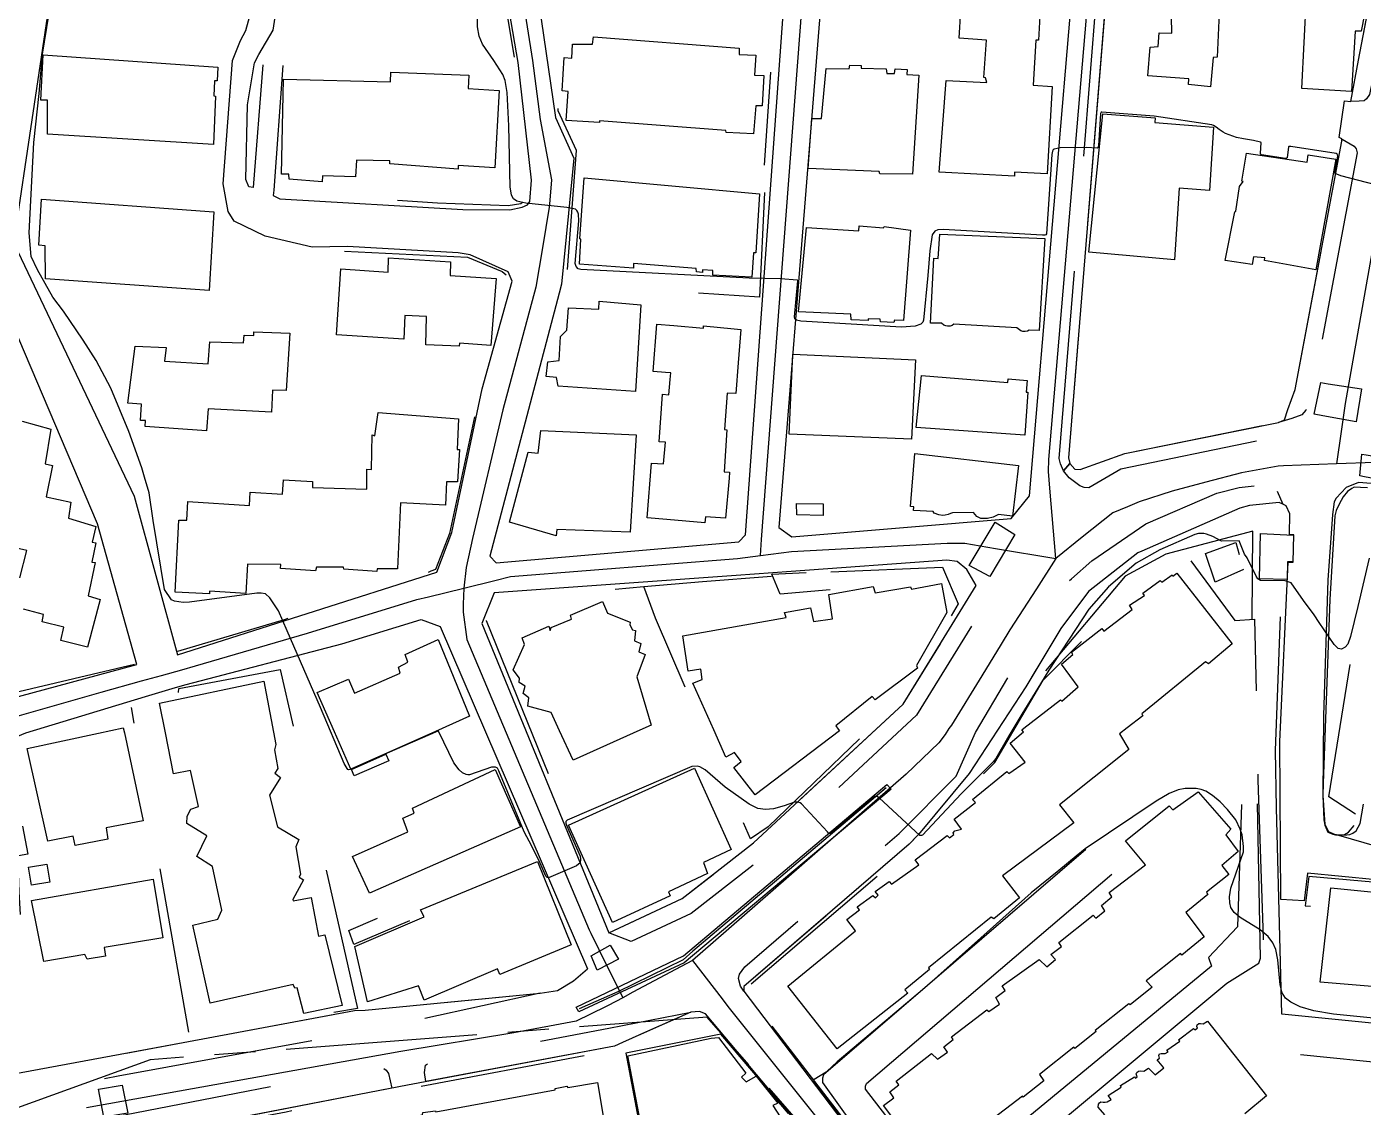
# Model space of a CAD drawing. Header units: millimetres. Extents: x 198785 to 203305, y 542885 to 545889.
# Drawn here: x 199592.5 to 199824.1, y 543840.5 to 544027.6 of the extents above; entities that cross this region are included whole.
import ezdxf

# ---------------------------------------------------------------- set-up
doc = ezdxf.new("R2010")
doc.units = ezdxf.units.MM
for name, pattern in [('FENCE_25K', [54.3, 28.7, -9.2, -16.4]), ('HIDDEN_BULD_25K', [28.8, 18.4, -10.4]), ('HIDDEN_EMD_25K', [50.97, 33.12, -5.36, 7.13, -5.36]), ('HIDDEN_IN_25K', [56.5, 36.5, -20])]:
    doc.linetypes.add(name, pattern=pattern)
for name, color, linetype in [('A0013114', 253, 'Continuous'), ('A0013117', 253, 'Continuous'), ('A0013118', 253, 'Continuous'), ('A0023214', 253, 'Continuous'), ('A0023217', 253, 'Continuous'), ('A0033324', 253, 'Continuous'), ('A0043325', 253, 'Continuous'), ('B0014111', 253, 'Continuous'), ('B0014112', 253, 'Continuous'), ('B0014113', 253, 'Continuous'), ('B0014116', 253, 'Continuous'), ('B0024120', 253, 'Continuous'), ('C0523121', 253, 'Continuous'), ('F0017111', 253, 'Continuous'), ('F0017114', 253, 'Continuous'), ('F0047224', 253, 'Continuous'), ('G0018117', 253, 'Continuous')]:
    doc.layers.add(name, color=color, linetype=linetype)

msp = doc.modelspace()

# ---------------------------------------------------------------- linework, layer by layer
at = {"layer": 'A0013114'}
for points in [[(199774.06, 543950.99), (199775.03, 543950.91), (199782.72, 543953.71), (199809.34, 543959.08), (199810.4, 543959.53), (199810.97, 543961.33), (199812.26, 543964.76), (199820.33, 544007.75), (199820.32, 544008.2), (199819.89, 544008.42), (199820.79, 544014.75), (199821.87, 544014.66), (199823.21, 544021.78), (199832.52, 544070.3)], [(199984.8, 543928.17), (199945.73, 543934.93), (199935.18, 543936.76), (199921.88, 543938.9), (199894.25, 543942.96), (199893.57, 543943.06), (199891.31, 543943.26), (199886.08, 543943.68), (199823.23, 543948.65)], [(199810.12, 543944.92), (199809.49, 543945.2), (199804.32, 543944.7), (199802.67, 543944.24), (199785.7, 543936.76), (199784.99, 543936.47), (199776.43, 543929.78), (199771.64, 543923.41), (199765.6, 543913.31), (199755.8, 543898.26), (199747.02, 543887.71), (199745.37, 543886.05), (199716.76, 543861.37)], [(199693.35, 543870.7), (199699.63, 543873.62), (199706.07, 543876.62), (199718.41, 543886.25), (199744.33, 543910.29), (199757.02, 543930.84)], [(199559.85, 543840.6), (199562.83, 543841.21), (199619.61, 543851.68), (199649.29, 543857.25), (199651.15, 543857.29), (199681.47, 543860.22), (199684.45, 543860.71), (199687.24, 543862.36), (199689.67, 543864.44)], [(199709.06, 543857.08), (199707.56, 543856.95), (199700.25, 543853.7), (199695.74, 543851.7), (199694.33, 543851.07), (199658.47, 543844.32), (199604.39, 543833.83)]]:
    msp.add_lwpolyline(points, dxfattribs=at)
at = {"layer": 'A0013117'}
for points in [[(199697.45, 544079.41), (199693.27, 544077.83), (199679.96, 544054.41), (199678.84, 544048.34), (199684.13, 544011.9), (199687.31, 544004.85), (199686.38, 543995.29), (199685.18, 543983.03), (199684.76, 543981.44), (199672.77, 543935.93), (199673.82, 543934.77), (199715.86, 543938.42), (199717.02, 543939.6), (199726.85, 544075.25), (199725.08, 544076.79), (199697.45, 544079.41)], [(199736.44, 544075.78), (199733.33, 544072.1), (199722.84, 543940.86), (199725.05, 543939.25), (199763.03, 543942.44), (199766.22, 543946.34), (199774.18, 544040.38), (199775.99, 544072.06), (199774.09, 544073.92), (199736.44, 544075.78)], [(199679.68, 543997.35), (199679.94, 544001.02), (199677.65, 544021.41), (199672.87, 544049.27), (199680.28, 544074.77)], [(199832.52, 544070.3), (199783.15, 544073.4), (199783.02, 544071.73), (199782.46, 544069.48), (199772.98, 543952.94), (199773.23, 543951.96), (199774.06, 543950.99)], [(199618.64, 543918.8), (199663.54, 543933.15), (199666.16, 543940), (199671.41, 543964.9), (199676.62, 543983.51)], [(199757.02, 543930.84), (199755.35, 543933.62), (199753.68, 543934.99), (199751.89, 543935.2), (199724.95, 543933.26), (199715.41, 543932.57), (199673.48, 543929.54), (199671.36, 543924.25), (199693.35, 543870.7)], [(199559.85, 543840.6), (199559.74, 543843.18), (199561.79, 543854.34), (199562.86, 543860.8), (199562.85, 543863.91), (199562.55, 543867.48), (199562.11, 543869.7), (199559.4, 543877.02), (199555.86, 543882.34), (199556.82, 543883.83), (199575.54, 543898.29), (199592.37, 543905.3), (199613.12, 543911.61), (199618.27, 543913.18), (199620.13, 543913.66), (199647.14, 543920.75), (199660.85, 543924.96), (199664.13, 543923.71), (199689.67, 543864.44)], [(199524.56, 543911.76), (199547.7, 543888.86), (199570.09, 543903.57), (199588.95, 543911.04), (199611.59, 543917.14)], [(199716.76, 543861.37), (199716.77, 543860.56), (199737.34, 543833.43), (199743.53, 543825.85), (199752.05, 543815.12), (199759.04, 543806.33), (199769.6, 543793.07), (199781.14, 543777.35), (199812.93, 543737.76), (199813.77, 543736.03), (199817.92, 543712.47), (199819.6, 543702.92), (199824.02, 543677.8), (199827.7, 543653.11)], [(199604.39, 543833.83), (199604.06, 543833.39), (199610.61, 543795.56), (199611.19, 543794.56), (199623.25, 543786.08), (199624.35, 543786.08), (199663.92, 543793), (199676.62, 543795.23), (199723.66, 543803.46), (199733.65, 543805.2), (199745.86, 543807.34), (199747.31, 543811.38), (199739.68, 543821.49), (199710.11, 543856.64), (199709.06, 543857.08)]]:
    msp.add_lwpolyline(points, dxfattribs=at)
at = {"layer": 'A0013118'}
for points in [[(199633.44, 544020.99), (199631.77, 543999.73), (199631.02, 543999.89), (199630.5, 544001.12), (199630.77, 544014.06), (199632.01, 544021.35), (199632.74, 544022.81), (199635.2, 544026.99), (199638.49, 544048.52), (199641.56, 544067.95), (199643.31, 544078.31), (199643.78, 544079.31), (199650.34, 544084.69), (199654.74, 544085.02), (199654.73, 544083.93)], [(199602.61, 544073.19), (199590.35, 543990.94)], [(199676.62, 543983.51), (199675.93, 543985.12), (199669.37, 543988.07), (199667.28, 543988.45), (199648.11, 543989.52), (199641.96, 543989.39), (199633.81, 543991.3), (199628.47, 543993.95), (199627.44, 543995.57), (199626.58, 544000.4), (199628.17, 544021.73), (199629.54, 544025.19), (199630.48, 544026.93), (199632.03, 544032.63)], [(199636.9, 544020.85), (199635.36, 543999.27), (199635.21, 543998.35), (199636.35, 543997.76), (199668.08, 543995.94), (199676.22, 543995.87), (199678.36, 543996.33), (199679.28, 543996.74), (199679.68, 543997.35)], [(199611.59, 543917.14), (199604.81, 543941.51), (199584.86, 543988.19)], [(199590.49, 543989.76), (199611.15, 543946.28), (199618.64, 543918.8)], [(199823.23, 543948.65), (199821.1, 543947.79), (199819.35, 543945.96), (199819.02, 543945.3), (199818.74, 543943.1), (199817.91, 543931.73), (199817.18, 543908.33), (199817.02, 543894.44), (199817.23, 543890.28), (199817.38, 543889.35), (199817.94, 543888.12), (199818.77, 543887.78), (199819.24, 543887.66), (199819.79, 543887.61), (199832.5, 543883.93), (199858.83, 543881.71), (199909.5, 543877.17), (199909.41, 543875.03), (199919.7, 543874.1), (199923.41, 543870.94)], [(199922.99, 543866.76), (199917.39, 543867.13), (199917.46, 543868.13), (199915.16, 543870.7), (199912.42, 543868.57), (199912.37, 543867.46), (199886.02, 543869.61), (199886.08, 543870.69), (199873.68, 543871.8), (199873.73, 543875.53), (199862.96, 543876.33), (199861.96, 543876.38), (199814.38, 543881.02), (199813.83, 543876.23), (199809.8, 543876.46), (199809.58, 543903.79), (199811.05, 543934.89), (199811.9, 543934.87), (199812, 543939.58), (199811.27, 543939.67), (199811.33, 543943.22), (199810.71, 543944.65), (199810.12, 543944.92)], [(199802.94, 543892.93), (199802.26, 543871.7), (199797.27, 543866.43), (199797.75, 543864.93), (199751.83, 543827.12), (199751.41, 543827.09), (199750.84, 543827.32), (199750.21, 543827.61), (199737.84, 543843.64), (199737.84, 543844.12), (199737.97, 543844.6), (199780.48, 543880.85)], [(199759.68, 543817.05), (199758.46, 543816.26), (199754.03, 543822.35), (199753.99, 543822.9), (199754.15, 543823.46), (199800.44, 543861.97), (199805.97, 543865.45), (199806.24, 543866.31), (199805.71, 543893.03)], [(199819.79, 543887.61), (199821.18, 543887.63), (199821.75, 543887.71), (199822.23, 543887.94), (199822.8, 543888.34), (199823.54, 543889.62), (199824.12, 543892.97)], [(199776, 543885.09), (199730.57, 543846.09), (199730.38, 543845.5), (199730.39, 543844.79), (199738.12, 543833.95), (199737.34, 543833.43)]]:
    msp.add_lwpolyline(points, dxfattribs=at)
at = {"layer": 'A0023214'}
for points in [[(199829.81, 544012.58), (199820.91, 543962.34), (199820.23, 543957.47), (199819.44, 543951.89)], [(199819.44, 543951.89), (199810.25, 543951.53), (199809.32, 543951.49), (199802.94, 543950.36), (199796.8, 543948.74), (199790.97, 543947.18), (199785.25, 543945.3), (199783.21, 543944.45), (199780.69, 543943.42), (199775.38, 543939.18), (199770.81, 543935.53), (199767.42, 543930.27), (199762.83, 543923.18), (199761.3, 543920.69), (199757.99, 543915.2), (199752.74, 543906.65), (199752.26, 543906.04), (199751.62, 543905.01), (199750.55, 543903.57), (199744.85, 543898.17), (199711.41, 543868.99), (199707.87, 543865.9), (199704.93, 543864.33), (199697.54, 543860.39), (199695.79, 543859.45), (199693.25, 543858.1), (199692.8, 543857.87), (199687.72, 543855.36), (199676.93, 543853.38), (199657.35, 543850.16), (199602.86, 543840.38)], [(200000, 543929.71), (199995.44, 543930.74), (199994.08, 543930.96), (199990.89, 543931.47), (199988.11, 543931.92), (199984.57, 543932.49), (199946.23, 543939.14), (199940.17, 543940.59), (199935.94, 543941.61), (199934.83, 543941.87), (199894.34, 543946.7), (199889.48, 543947.24), (199887.47, 543947.46), (199886.43, 543947.54), (199826.06, 543952.15), (199819.44, 543951.89)]]:
    msp.add_lwpolyline(points, dxfattribs=at)
at = {"layer": 'A0023217'}
for points in [[(199690.68, 544080.32), (199688.29, 544076.66), (199682.82, 544068.28), (199677.43, 544055.33), (199676.59, 544051.89), (199675.92, 544048.39), (199680.15, 544021.77), (199681.48, 544011.52), (199683.44, 544001.09), (199683.08, 543996.85), (199683, 543996.33), (199681.89, 543989.29), (199680.69, 543982.48), (199675.01, 543961.24), (199669.73, 543938.95), (199668.64, 543933.95), (199668.23, 543930.38)], [(199719.61, 543936), (199719.82, 543938.78), (199730, 544072.44), (199730.48, 544076.31), (199730.87, 544079.5)], [(199719.61, 543936), (199725.01, 543936.69), (199751.95, 543938.16), (199753.14, 543938.14), (199755.02, 543938.14), (199760.34, 543937.26), (199770.81, 543935.53), (199769.78, 543947.67), (199769.53, 543950.59), (199769.61, 543952.67), (199777.21, 544042.15), (199777.7, 544049.61), (199778.75, 544063.8), (199779.26, 544072.1), (199779.42, 544073.62), (199779.75, 544076.72)], [(199668.23, 543930.38), (199673.62, 543931.7), (199676.34, 543932.37), (199715.64, 543935.5), (199719.61, 543936)], [(199547.77, 543883.05), (199551.58, 543885.77), (199554.31, 543887.71), (199573.78, 543901.31), (199591.28, 543908.34), (199605.43, 543912.36), (199612.38, 543914.3), (199615.86, 543915.27), (199619.38, 543916.25), (199621.74, 543916.91), (199641.18, 543922.57), (199660.12, 543928.39), (199662.14, 543928.89), (199668.23, 543930.38)], [(199668.23, 543930.38), (199668.15, 543927.6), (199668.11, 543926.19), (199668.79, 543921.49), (199689.96, 543871.22), (199690.22, 543870.61), (199691.63, 543867.78), (199695.79, 543859.45)], [(199707.87, 543865.9), (199712.97, 543859.26), (199713.98, 543857.94), (199730.62, 543837.12), (199749.73, 543813.29), (199753.58, 543808.5)]]:
    msp.add_lwpolyline(points, dxfattribs=at)
at = {"layer": 'A0033324', "linetype": 'HIDDEN_IN_25K', "flags": 128}
for points in [[(199773.23, 543951.96), (199772.14, 543950.68), (199771.59, 543951.92), (199771.37, 543952.81), (199780.88, 544069.74), (199781.41, 544071.9), (199783.15, 544073.4), (199783.02, 544071.73), (199782.46, 544069.48), (199772.98, 543952.94), (199773.23, 543951.96)], [(199823.34, 544014.68), (199821.87, 544014.66), (199823.21, 544021.78), (199832.52, 544070.3), (199834.14, 544070.09), (199834.7, 544069.76), (199834.89, 544069.3), (199835.07, 544068.61), (199835.04, 544067.52), (199826.15, 544021.22), (199825.14, 544015.84), (199824.62, 544015.11), (199824.19, 544014.76), (199823.34, 544014.68)], [(199814.17, 543961.33), (199814.12, 543961.19), (199813.4, 543960.39), (199811.67, 543959.74), (199809.34, 543959.08), (199810.4, 543959.53), (199810.97, 543961.33), (199812.26, 543964.76), (199820.33, 544007.75), (199820.32, 544008.2), (199822.47, 544006.88), (199822.85, 544006.42), (199823, 544005.76), (199815.16, 543963.95), (199814.17, 543961.33)], [(199772.14, 543950.68), (199773.23, 543951.96), (199774.06, 543950.99), (199775.03, 543950.91), (199782.72, 543953.71), (199809.34, 543959.08), (199811.67, 543959.74), (199813.4, 543960.39), (199814.12, 543961.19), (199814.17, 543961.33), (199813.89, 543958.63), (199813.5, 543958.19), (199812.78, 543957.48), (199811.53, 543957.05), (199782.03, 543950.95), (199776.49, 543947.73), (199775.72, 543947.81), (199774.94, 543948.11), (199773.08, 543949.49), (199772.14, 543950.68)], [(199809.14, 543947.18), (199810.12, 543944.92), (199809.49, 543945.2), (199804.32, 543944.7), (199802.67, 543944.24), (199785.7, 543936.76), (199784.99, 543936.47), (199776.43, 543929.78), (199771.64, 543923.41), (199765.6, 543913.31), (199755.8, 543898.26), (199747.02, 543887.71), (199745.37, 543886.05), (199716.76, 543861.37), (199716.77, 543860.56), (199716.18, 543861.43), (199715.84, 543862.79), (199715.98, 543863.55), (199716.92, 543864.82), (199743.67, 543887.89), (199753.55, 543897.81), (199756.87, 543905.35), (199764.72, 543918.65), (199771.76, 543930.3), (199773.51, 543932.01), (199777.04, 543935.1), (199786.37, 543941.52), (199798.69, 543946.84), (199802.54, 543947.82), (199805.85, 543948.16), (199807.15, 543948.13), (199808.16, 543948.01), (199809.14, 543947.18)], [(199707.65, 543874.04), (199697.21, 543869.18), (199693.35, 543870.7), (199706.07, 543876.62), (199718.41, 543886.25), (199744.33, 543910.29), (199757.02, 543930.84), (199758.63, 543927.75), (199746.67, 543908.37), (199720.36, 543883.96), (199707.65, 543874.04)], [(199563.88, 543837.58), (199562.64, 543837.52), (199561.88, 543837.68), (199561.19, 543837.95), (199560.71, 543838.42), (199559.85, 543840.6), (199562.83, 543841.21), (199619.61, 543851.68), (199649.29, 543857.25), (199651.15, 543857.29), (199681.47, 543860.22), (199654.83, 543854.38), (199608.34, 543845.85), (199567.45, 543838.36), (199563.88, 543837.58)], [(199694.33, 543851.07), (199661.68, 543844.92), (199661.45, 543846.5), (199661.62, 543847.77), (199662.17, 543848.21), (199663.11, 543848.45), (199693.37, 543854.15), (199707.56, 543856.95), (199694.33, 543851.07)], [(199604.39, 543833.83), (199604.06, 543833.39), (199603.71, 543836.22), (199603.71, 543837.03), (199603.86, 543837.59), (199604.23, 543838.03), (199605.57, 543838.44), (199628.8, 543842.94), (199652.04, 543847.45), (199652.73, 543847.55), (199653.43, 543847.53), (199654.21, 543847.28), (199654.77, 543846.93), (199655.2, 543846.31), (199655.76, 543843.79), (199604.39, 543833.83)]]:
    msp.add_lwpolyline(points, dxfattribs=at)
at = {"layer": 'A0043325'}
for points in [[(199823.74, 543964.87), (199822.83, 543959.17), (199817.03, 543960.23), (199815.57, 543960.5), (199816.72, 543965.96), (199817.97, 543965.77), (199823.74, 543964.87)], [(199829.39, 543948.76), (199829.39, 543948.72), (199828.96, 543948.8), (199824.24, 543949.67), (199823.44, 543949.82), (199823.78, 543953.58), (199824.58, 543953.45), (199829.82, 543952.59), (199829.39, 543948.76)], [(199763.71, 543939.65), (199759.35, 543932.39), (199755.78, 543934.3), (199760.27, 543941.81), (199763.71, 543939.65)], [(199695.05, 543866.15), (199691.35, 543864.24), (199690.29, 543866.68), (199693.6, 543868.56), (199695.05, 543866.15)], [(199610.05, 543839.44), (199605.9, 543838.75), (199604.97, 543843.62), (199609.06, 543844.3), (199610.05, 543839.44)]]:
    msp.add_lwpolyline(points, dxfattribs=at)
at = {"layer": 'B0014111'}
for points in [[(199825.98, 544038.66), (199823.68, 544026.8), (199822.65, 544026.81), (199822, 544016.35), (199813.43, 544016.87), (199814.22, 544032.9)], [(199799.29, 544033.81), (199798.72, 544022.33), (199798.03, 544022.27), (199797.56, 544017.21), (199793.8, 544017.57), (199793.82, 544018.56), (199786.72, 544019.06), (199787.14, 544024.08), (199788.55, 544024.18), (199788.7, 544026.53), (199790.9, 544026.45), (199790.82, 544029.29)], [(199803.84, 544005.67), (199814.31, 544004.15), (199814.49, 544005.42), (199819.28, 544004.64), (199815.85, 543985.49), (199806.95, 543987.1), (199807, 543987.55), (199805.02, 543987.76), (199804.79, 543986.39), (199800.13, 543987.11), (199801.79, 543995.51), (199801.96, 543995.66), (199802.63, 543999.94), (199803.26, 544000.77), (199803.03, 544000.82), (199803.84, 544005.67)], [(199746.51, 543969.92), (199745.77, 543956.15), (199724.58, 543957.03), (199725.26, 543970.91), (199746.51, 543969.92)], [(199811.95, 543939.53), (199811.85, 543934.92), (199810.93, 543934.95), (199810.87, 543931.89), (199806.1, 543931.99), (199806.27, 543939.81), (199811.95, 543939.53)], [(199686.81, 543868.63), (199674.46, 543863.47), (199674.08, 543864.45), (199661.39, 543859.03), (199660.41, 543861.5), (199651.56, 543858.75), (199649.34, 543868.31), (199661.39, 543873.48), (199660.75, 543874.69), (199681.02, 543883.03), (199686.81, 543868.63)], [(199866.49, 543857.98), (199816.58, 543862.15), (199818.46, 543878.5), (199832.24, 543877.11)]]:
    msp.add_lwpolyline(points, dxfattribs=at)
at = {"layer": 'B0014112'}
for points in [[(199698.92, 543979.43), (199698, 543964.4), (199684.57, 543965.33), (199684.29, 543966.87), (199682.52, 543967.01), (199682.78, 543969.55), (199684.78, 543969.79), (199685, 543973.94), (199686.07, 543975.07), (199686.37, 543978.89), (199691.62, 543978.67), (199691.68, 543980.04), (199698.92, 543979.43)], [(199605.93, 543868.13), (199606.19, 543866.65), (199602.99, 543866.14), (199602.57, 543866.93), (199595.5, 543865.74), (199593.37, 543876.3), (199614.43, 543879.97), (199616.08, 543869.81), (199605.93, 543868.13)]]:
    msp.add_lwpolyline(points, dxfattribs=at)
at = {"layer": 'B0014113'}
for points in [[(199772.09, 544043.2), (199770.87, 544029.44), (199768, 544029.43), (199767.78, 544025.24), (199767.34, 544025.26), (199766.89, 544017.45), (199770.17, 544017.23), (199769.32, 544002.14), (199763.63, 544002.42), (199763.63, 544001.72), (199750.57, 544002.38), (199751.77, 544018.28), (199758.87, 544017.95), (199758.61, 544018.76), (199758.3, 544018.8), (199758.77, 544025.29), (199754.05, 544025.63), (199754.36, 544030.35), (199752.26, 544030.59), (199753.29, 544044.59), (199772.09, 544043.2)], [(199690.69, 544025.83), (199715.93, 544023.89), (199715.93, 544022.76), (199718.85, 544022.64), (199718.62, 544019.19), (199720.2, 544019.15), (199719.94, 544013.91), (199718.81, 544013.91), (199718.41, 544009.04), (199713.67, 544009.26), (199713.64, 544009.64), (199691.73, 544011.27), (199691.72, 544011), (199685.99, 544011.34), (199686.3, 544016.37), (199685.27, 544016.47), (199685.63, 544022.26), (199686.94, 544022.17), (199687.09, 544024.56), (199690.53, 544024.55), (199690.69, 544025.83)], [(199625.22, 544015.59), (199624.9, 544007.21), (199596.13, 544008.98), (199596.14, 544014.85), (199594.96, 544014.9), (199595.38, 544022.72), (199625.63, 544020.57), (199625.53, 544018.25), (199625.04, 544018.25), (199624.94, 544015.61), (199625.22, 544015.59)], [(199737.08, 544020.41), (199741.4, 544020.3), (199741.54, 544019.48), (199742.85, 544019.51), (199742.95, 544020.28), (199745.03, 544020.16), (199744.99, 544019.34), (199747.05, 544019.19), (199745.95, 544002.06), (199740.31, 544002.14), (199740.19, 544002.54), (199727.88, 544003.05), (199728.51, 544011.68), (199730.18, 544011.69), (199730.99, 544020.34), (199735.01, 544020.28), (199735.11, 544020.93), (199737.08, 544020.86), (199737.08, 544020.41)], [(199669.1, 544019.19), (199668.99, 544016.92), (199674.37, 544016.55), (199673.59, 544003.18), (199667.27, 544003.57), (199667.25, 544002.9), (199655.4, 544003.84), (199655.4, 544004.36), (199649.67, 544004.48), (199649.48, 544001.57), (199643.79, 544001.76), (199643.71, 544000.73), (199638, 544001.2), (199637.94, 544002.07), (199636.68, 544002.07), (199637.03, 544018.51), (199655.54, 544018.05), (199655.6, 544019.7), (199669.1, 544019.19)], [(199798.09, 544010.19), (199797.44, 543999.23), (199792.17, 543999.63), (199791.36, 543987.23), (199776.54, 543988.58), (199778.93, 544012.52), (199788.01, 544011.84), (199787.93, 544010.99), (199798.09, 544010.19)], [(199718.45, 543988.42), (199718.12, 543984.2), (199711.36, 543984.57), (199711.36, 543985.4), (199709.61, 543985.47), (199709.58, 543985.06), (199708.53, 543985.13), (199708.49, 543985.7), (199697.66, 543986.57), (199697.65, 543985.79), (199688.29, 543986.46), (199688.49, 543990.82), (199688.36, 543990.84), (199689.09, 544001.45), (199719.46, 543998.68), (199718.84, 543988.46), (199718.45, 543988.42)], [(199624.91, 543995.51), (199624.15, 543981.94), (199595.79, 543983.94), (199595.72, 543989.66), (199594.62, 543989.76), (199595.06, 543997.73), (199624.91, 543995.51)], [(199736.7, 543993.11), (199740.97, 543992.77), (199741.04, 543992.99), (199745.64, 543992.34), (199744.38, 543976.7), (199742.83, 543976.75), (199742.74, 543976.39), (199740.42, 543976.47), (199740.35, 543976.94), (199738.31, 543977.02), (199738.28, 543976.71), (199735.36, 543976.85), (199735.29, 543977.81), (199726.22, 543978.23), (199727.63, 543992.82), (199736.65, 543992.22), (199736.7, 543993.11)], [(199768.91, 543990.92), (199767.89, 543974.97), (199766.18, 543975.03), (199765.88, 543974.85), (199765.46, 543974.81), (199765.06, 543974.82), (199764.76, 543974.94), (199764.06, 543975.45), (199753.1, 543976.08), (199752.82, 543975.83), (199752.49, 543975.74), (199752.04, 543975.74), (199751.75, 543975.78), (199751.42, 543975.94), (199750.98, 543976.23), (199749.08, 543976.23), (199749.66, 543987.53), (199750.44, 543987.47), (199750.73, 543991.65), (199768.91, 543990.92)], [(199665.93, 543986.89), (199665.9, 543984.5), (199673.87, 543984), (199672.95, 543972.39), (199667.5, 543972.79), (199667.46, 543972.26), (199661.68, 543972.51), (199661.79, 543977.43), (199658.02, 543977.61), (199657.85, 543973.51), (199646.21, 543974.23), (199646.94, 543985.65), (199655.11, 543985.07), (199655.18, 543987.55), (199665.93, 543986.89)], [(199704.62, 543975.86), (199709.75, 543975.41), (199709.78, 543975.8), (199715.09, 543975.27), (199716.25, 543975.15), (199715.78, 543969.37), (199715.34, 543964.07), (199713.86, 543964.16), (199713.38, 543957.83), (199713.81, 543957.79), (199713.32, 543950.54), (199714.2, 543950.47), (199714.29, 543950.46), (199714.19, 543949.41), (199713.55, 543942.5), (199710.11, 543942.73), (199709.99, 543941.7), (199703.43, 543942.24), (199700.03, 543942.52), (199700.76, 543952.03), (199702.86, 543951.92), (199703.17, 543955.66), (199702.09, 543955.73), (199702.68, 543963.95), (199703.75, 543963.87), (199704, 543966.49), (199704.11, 543967.63), (199703.19, 543967.7), (199701.04, 543967.89), (199701.67, 543976.11), (199704.62, 543975.86)], [(199638.13, 543974.5), (199637.49, 543964.58), (199635.12, 543964.67), (199634.92, 543960.82), (199623.98, 543961.43), (199623.67, 543957.62), (199613.07, 543958.37), (199613.08, 543959.4), (199612.24, 543959.43), (199612.38, 543962.26), (199610.02, 543962.4), (199611.29, 543972.28), (199616.69, 543972.03), (199616.39, 543969.65), (199623.95, 543969.24), (199624.27, 543973), (199630.1, 543972.83), (199630.21, 543974.18), (199631.87, 543974.15), (199631.89, 543974.75), (199638.13, 543974.5)], [(199747.52, 543967.21), (199762.5, 543966), (199762.53, 543966.63), (199765.84, 543966.35), (199765.63, 543964.29), (199765.97, 543964.29), (199765.44, 543956.87), (199746.6, 543958.2), (199747.52, 543967.21)], [(199667.35, 543959.7), (199667.07, 543954.38), (199667.5, 543954.38), (199667.12, 543948.76), (199665.22, 543948.79), (199665.05, 543944.75), (199657.28, 543945.14), (199656.74, 543933.72), (199653.21, 543933.74), (199653.15, 543933.23), (199647.47, 543933.67), (199647.38, 543934.01), (199642.74, 543934.01), (199642.54, 543933.37), (199636.51, 543933.78), (199636.55, 543934.48), (199630.79, 543934.52), (199630.46, 543929.46), (199624.2, 543929.84), (199624.18, 543929.39), (199618.25, 543929.7), (199618.85, 543942.17), (199620.25, 543942.16), (199620.44, 543945.4), (199631.13, 543944.68), (199631.24, 543946.97), (199636.85, 543946.64), (199636.98, 543949.11), (199642.03, 543948.82), (199642.01, 543947.79), (199651.42, 543947.49), (199651.42, 543950.97), (199652.24, 543950.94), (199652.34, 543956.92), (199652.85, 543956.76), (199653.38, 543960.81), (199667.35, 543959.7)], [(199591.73, 543959.26), (199596.69, 543957.91), (199595.73, 543951.91), (199597, 543951.59), (199595.88, 543946.19), (199600.19, 543945.27), (199599.74, 543942.49), (199604.48, 543941.04), (199603.85, 543938.36), (199604.5, 543938.22), (199603.83, 543934.88), (199604.38, 543934.79), (199603.18, 543929.02), (199605.24, 543928.42), (199603.08, 543920.16), (199598.41, 543921.29), (199598.98, 543923.62), (199595.21, 543924.52), (199595.46, 543925.82), (199591.97, 543926.76)], [(199698.1, 543956.91), (199697.08, 543940.08), (199684.38, 543940.53), (199684.25, 543939.42), (199676.13, 543941.82), (199679.39, 543953.92), (199681.13, 543953.75), (199681.6, 543957.7), (199698.1, 543956.91)], [(199764.33, 543951.6), (199763.29, 543942.86), (199760.84, 543943.11), (199759.95, 543942.65), (199758.95, 543942.42), (199757.82, 543942.43), (199757.12, 543942.76), (199756.55, 543943.49), (199752.88, 543943.4), (199752.53, 543943.31), (199752.12, 543943.13), (199751.61, 543943), (199751.17, 543942.96), (199750.51, 543943.07), (199749.74, 543943.34), (199749.52, 543943.64), (199746.16, 543943.8), (199746.17, 543944.43), (199745.62, 543944.49), (199746.38, 543953.7), (199764.33, 543951.6)], [(199591.34, 543932.13), (199592.54, 543936.87), (199590.77, 543937.28)], [(199791.75, 543932.97), (199801.37, 543920.74), (199797.22, 543917.27), (199796.74, 543917.59), (199785.7, 543908.58), (199785.86, 543908.25), (199783.18, 543906.21), (199781.82, 543905.17), (199783.45, 543902.43), (199771.41, 543892.87), (199773.89, 543889.73), (199761.53, 543880.56), (199764.53, 543876.75), (199760.05, 543873.1), (199759.59, 543873.39), (199748.75, 543864.64), (199748.92, 543864.35), (199744.65, 543860.84), (199745.13, 543860.25), (199732.9, 543850.6), (199724.37, 543861.43), (199736.11, 543871.03), (199734.57, 543873), (199736.77, 543874.69), (199736.41, 543875.17), (199739.1, 543877.14), (199739.54, 543876.77), (199740.01, 543877.19), (199739.5, 543877.83), (199741.94, 543879.58), (199742.35, 543879.1), (199747.08, 543882.46), (199746.44, 543883.31), (199751.99, 543887.51), (199752.38, 543887.13), (199753.11, 543887.73), (199753.01, 543887.99), (199753.31, 543888.32), (199754.47, 543888.65), (199753.18, 543890.36), (199756.87, 543893.24), (199756.36, 543893.75), (199762.3, 543898.62), (199762.68, 543898.27), (199765.5, 543900.25), (199762.89, 543903.5), (199765.18, 543905.49), (199764.92, 543905.86), (199765.24, 543906.11), (199771.61, 543911.06), (199771.85, 543910.82), (199774.66, 543913.3), (199771.77, 543917.23), (199773.72, 543918.89), (199773.49, 543919.26), (199778.79, 543923.38), (199779.11, 543922.95), (199784.02, 543926.67), (199783.54, 543927.42), (199786.18, 543929.12), (199785.84, 543929.53), (199788.86, 543931.68), (199789.18, 543931.38), (199790.95, 543932.69), (199791.07, 543932.46), (199791.75, 543932.97)], [(199751, 543931.17), (199751.93, 543926.16), (199746.64, 543916.98), (199746.83, 543916.49), (199739.5, 543911.02), (199738.98, 543911.6), (199732.66, 543906.54), (199733.11, 543905.94), (199733.35, 543905.64), (199718.73, 543894.6), (199715.01, 543899.32), (199716.29, 543900.37), (199715.13, 543901.91), (199713.65, 543901.1), (199711.54, 543905.83), (199707.92, 543913.92), (199709.52, 543914.55), (199709.31, 543916.37), (199707.13, 543916.02), (199706.18, 543922.1), (199724.11, 543925.31), (199723.77, 543926.18), (199728.31, 543926.98), (199728.81, 543924.58), (199732.09, 543925.06), (199731.47, 543929.3), (199739.16, 543930.66), (199739.51, 543929.58), (199745.64, 543930.62), (199745.78, 543930.2), (199751, 543931.17)], [(199697.45, 543923.15), (199697.99, 543923.06), (199697.8, 543921.25), (199698.88, 543920.76), (199698.54, 543919.32), (199699.68, 543918.91), (199698.22, 543914.99), (199700.67, 543906.63), (199698.73, 543905.76), (199687.2, 543900.57), (199684.82, 543905.69), (199683.35, 543908.82), (199679.31, 543909.93), (199679.49, 543911.38), (199678.5, 543912.14), (199678.88, 543913.37), (199677.81, 543914.01), (199677.88, 543914.8), (199676.8, 543916.2), (199678.73, 543920.6), (199678.34, 543921.76), (199682.95, 543923.77), (199683.18, 543923.01), (199683.39, 543923.56), (199686.91, 543925.02), (199686.73, 543925.71), (199692.25, 543928.05), (199693.11, 543926.06), (199697.04, 543924.49), (199696.98, 543924.04), (199697.45, 543923.15)], [(199663.82, 543921.46), (199669.2, 543908.18), (199663.34, 543905.57), (199648.65, 543899.03), (199645.82, 543905.48), (199642.83, 543912.32), (199648.26, 543914.62), (199649.28, 543912.19), (199657.2, 543915.66), (199656.93, 543916.69), (199658.54, 543917.54), (199658.1, 543918.91), (199663.82, 543921.46)], [(199636, 543899.14), (199635.48, 543898.33), (199636.48, 543897.6), (199634.56, 543894.51), (199635.95, 543889.02), (199639.65, 543886.83), (199639.14, 543885.56), (199639.97, 543880.85), (199639.7, 543880.35), (199640.49, 543879.87), (199638.6, 543876.47), (199638.67, 543876.23), (199641.78, 543876.83), (199643.09, 543870.12), (199644.15, 543870.35), (199647.15, 543858.08), (199640.55, 543856.72), (199639.38, 543861.16), (199638.99, 543861.08), (199638.7, 543861.74), (199624.3, 543858.5), (199621.32, 543872.03), (199625.62, 543873.03), (199626.3, 543874.6), (199624.71, 543882.18), (199622, 543883.91), (199623.74, 543887.49), (199620.28, 543889.62), (199620.3, 543890.87), (199620.98, 543892.1), (199622.27, 543892.54), (199620.88, 543898.78), (199617.97, 543898.22), (199616.55, 543905.32), (199615.52, 543910.46), (199633.59, 543914.25), (199635.28, 543905.42), (199635.69, 543903.27), (199635.45, 543902.4), (199636, 543899.14)], [(199606.28, 543888.85), (199606.6, 543886.89), (199600.89, 543885.78), (199600.56, 543887.42), (199596.19, 543886.54), (199592.58, 543902.58), (199604.97, 543905.26), (199609.26, 543906.19), (199609.45, 543905.29), (199612.72, 543890.08), (199606.28, 543888.85)], [(199678.07, 543889.04), (199651.91, 543877.55), (199648.98, 543883.9), (199658.53, 543888.16), (199657.67, 543890.54), (199659.66, 543891.43), (199659.34, 543892.29), (199673.65, 543898.95), (199678.07, 543889.04)], [(199703.96, 543877.08), (199693.98, 543872.45), (199686.35, 543889.34), (199708.21, 543899.17), (199714.54, 543885.12), (199709.75, 543882.84), (199710.43, 543880.93), (199703.71, 543877.78), (199703.96, 543877.08)], [(199749.18, 543829.84), (199740.95, 543840.79), (199742.75, 543842.13), (199742.05, 543843.13), (199743.59, 543844.36), (199743.14, 543844.98), (199749.26, 543849.8), (199750.31, 543848.79), (199752.05, 543850.04), (199751.39, 543850.92), (199753.02, 543852.21), (199752.74, 543852.66), (199758.86, 543857.36), (199759.21, 543857.07), (199761.04, 543858.33), (199760.39, 543859.47), (199762.02, 543860.69), (199761.48, 543861.5), (199767.89, 543866.06), (199769.23, 543864.78), (199770.72, 543866.07), (199769.94, 543866.95), (199771.75, 543868.33), (199771.31, 543869), (199777.28, 543873.73), (199777.75, 543873.25), (199779.3, 543874.49), (199778.7, 543875.42), (199780.47, 543876.89), (199780.05, 543877.68), (199786.34, 543882.43), (199782.89, 543886.6), (199790.43, 543892.65), (199791.04, 543891.98), (199795.46, 543895.08)], [(199795.46, 543895.08), (199801.09, 543888.61), (199800.24, 543887.65), (199802.4, 543884.76), (199799.53, 543882.35), (199800.78, 543880.81), (199796.92, 543877.7), (199797.1, 543877.34), (199793.31, 543874.23), (199796.5, 543870), (199792.61, 543866.79), (199792.41, 543867.08), (199786.47, 543862.4), (199787.47, 543861.29), (199783.66, 543858.23), (199783.42, 543858.36), (199777.62, 543853.79), (199777.78, 543853.59), (199774.09, 543850.68), (199773.92, 543850.86), (199767.98, 543846.15), (199768.73, 543845.03), (199765.15, 543842.2), (199765.01, 543842.39), (199758.91, 543837.7)], [(199779.26, 543839.16), (199778.14, 543840.52), (199778.21, 543840.99), (199778.36, 543841.26), (199778.57, 543841.41), (199778.97, 543841.38), (199779.35, 543841.38), (199779.68, 543841.4), (199780.36, 543841.8), (199779.85, 543842.49), (199782.09, 543843.93), (199782.02, 543844.26), (199784.41, 543845.73), (199784.59, 543845.53), (199784.87, 543845.76), (199784.71, 543846.28), (199784.8, 543846.51), (199785.1, 543846.7), (199785.4, 543846.76), (199786.03, 543846.74), (199786.85, 543847.25), (199787.99, 543846.09), (199789.49, 543847.31), (199788.36, 543848.67), (199788.78, 543848.98), (199788.61, 543849.45), (199788.73, 543849.73), (199789.03, 543849.8), (199789.76, 543849.76), (199790.28, 543850.06), (199790.03, 543850.39), (199792.26, 543851.91), (199792.06, 543852.14), (199794.62, 543854.12), (199794.87, 543853.89), (199795.32, 543854.18), (199795.2, 543854.49), (199795.27, 543854.76), (199795.54, 543854.96), (199795.88, 543854.96), (199796.3, 543854.93), (199797.07, 543855.39)], [(199797.07, 543855.39), (199807.27, 543842.48), (199803.51, 543839.36)], [(199716.32, 543845.67), (199717.16, 543844.89), (199718.9, 543845.85), (199722.62, 543841.17), (199721.79, 543840.79), (199723.07, 543838.84), (199699.46, 543834.54), (199696.64, 543849.39), (199711.1, 543852.44), (199712.38, 543852.55), (199717.11, 543846.37), (199716.32, 543845.67)], [(199691.38, 543844.74), (199693.7, 543830.97), (199686.95, 543829.81), (199686.98, 543829.29), (199680.33, 543828.24), (199680.2, 543828.64), (199672.28, 543827.11), (199672.34, 543826.79), (199665.52, 543825.52), (199665.39, 543825.94), (199658.48, 543824.73), (199656.09, 543838.35), (199661.08, 543839.19), (199661.13, 543839.59), (199663.33, 543839.88), (199663.39, 543839.69), (199684.04, 543843.48), (199684.09, 543843.73), (199686.11, 543844.13), (199686.28, 543843.89), (199691.38, 543844.74)]]:
    msp.add_lwpolyline(points, dxfattribs=at)
at = {"layer": 'B0014116', "linetype": 'HIDDEN_BULD_25K', "flags": 128}
for points in [[(199730.51, 543944.98), (199730.5, 543942.95), (199725.92, 543943.07), (199725.9, 543945.04), (199730.51, 543944.98)], [(199803.32, 543933.58), (199798.38, 543931.42), (199796.7, 543936.4), (199801.96, 543938.27), (199803.32, 543933.58)], [(199731.73, 543930.08), (199723.03, 543929.34), (199721.62, 543932.77), (199731.58, 543933.29), (199731.73, 543930.08)], [(199655.25, 543900.44), (199649.27, 543897.86), (199648.76, 543898.99), (199654.72, 543901.65), (199655.25, 543900.44)], [(199592.74, 543884.31), (199591.13, 543884), (199588.29, 543898.97), (199589.89, 543899.27), (199592.74, 543884.31)], [(199596.53, 543879.48), (199593.38, 543878.93), (199592.84, 543882.04), (199595.99, 543882.59), (199596.53, 543879.48)], [(199658.81, 543872.75), (199649.19, 543868.68), (199648.33, 543871.11), (199657.81, 543875.11), (199658.81, 543872.75)]]:
    msp.add_lwpolyline(points, dxfattribs=at)
at = {"layer": 'B0024120', "linetype": 'FENCE_25K', "flags": 128}
for points in [[(199652.98, 544082.49), (199675.55, 544079.44), (199679.73, 544074.99), (199679.77, 544074.15), (199672.46, 544049.55), (199677.12, 544021.27), (199679.42, 544000.71), (199678.96, 543997.52), (199678.1, 543996.94), (199675.93, 543996.58), (199663.69, 543997.05), (199656.74, 543997.52)], [(199720.35, 543998.87), (199719.45, 543980.78), (199685.98, 543982.88), (199687.78, 544006.15), (199684.57, 544013.02), (199685.16, 544024.82)], [(199721.37, 544019.7), (199720.26, 544003.62)], [(199611.21, 543917.17), (199590.18, 543912.17), (199589.49, 543912.94), (199583.55, 543933.78), (199578.68, 543937.17), (199564.08, 543961.94), (199561.29, 543961.61), (199515.61, 543953.93), (199516.1, 543977.23), (199515.42, 543988.32), (199513.37, 543993.17), (199510.18, 544002.08), (199529.15, 544000.15), (199538.87, 543997.48), (199548.34, 543993.87)], [(199647.58, 543988.7), (199668.86, 543987.68), (199674.88, 543985.21), (199675.73, 543984.49), (199676.22, 543983.48), (199671.27, 543965.37), (199665.78, 543939.85), (199663.34, 543933.6), (199662.55, 543933.31), (199661.81, 543932.95), (199637.12, 543924.91), (199618.64, 543919.4)], [(199822.68, 543891.26), (199818.08, 543894.22), (199822.21, 543919.93), (199824.91, 543938.66), (199847.66, 543936.77), (199856.13, 543934.89), (199912.98, 543929.27), (199916.64, 543921.1), (199917.42, 543916.41), (199918, 543907.9), (199919.02, 543889.65), (199919.47, 543887.79), (199919.14, 543881.84), (199921.68, 543872.45), (199923.02, 543872.3)], [(199718.02, 543861.88), (199746.44, 543886.13), (199760.21, 543900.19), (199768.63, 543914.46), (199788.22, 543934.18), (199793.1, 543936.51), (199801.82, 543924.75), (199805.23, 543924.99), (199805.68, 543902.54)], [(199682.94, 543898.21), (199672.15, 543924.7), (199673.57, 543929.25), (199690.77, 543929.89), (199699.43, 543930.63), (199709.61, 543931.5), (199721.52, 543932.47)], [(199731.8, 543933.17), (199751.15, 543934.03), (199753.87, 543927.67), (199745.22, 543912.96)], [(199736.79, 543904.29), (199720.94, 543889.04), (199717.92, 543886.96), (199701.42, 543925.19), (199699.43, 543930.63)], [(199618.8, 543912.28), (199618.86, 543912.98), (199636.45, 543916.31), (199649.84, 543857.59), (199626.74, 543853.58)], [(199620.62, 543853.51), (199610.68, 543909.73)], [(199805.77, 543898.15), (199805.79, 543897.1), (199806.67, 543871.53), (199806.9, 543850.2), (199810.72, 543849.86), (199842.18, 543846.64), (199877.54, 543844.83), (199871.97, 543839.44), (199870.32, 543838.01), (199873.53, 543831.95)], [(199737.66, 543833.77), (199721.64, 543854.51)], [(199660.86, 543844.15), (199695.01, 543850.57), (199699.72, 543822.98), (199654.19, 543813.84), (199652.65, 543826.75), (199637.47, 543839.71)], [(199610.23, 543834.64), (199637.47, 543839.71), (199656.7, 543843.29)]]:
    msp.add_lwpolyline(points, dxfattribs=at)
at = {"layer": 'C0523121'}
msp.add_lwpolyline([(199688.16, 543856.99), (199687.73, 543857.79), (199706.3, 543866.7), (199741.51, 543896.39), (199742.29, 543895.56), (199706.41, 543865.51), (199688.16, 543856.99)], dxfattribs=at)
at = {"layer": 'F0017111'}
for points, elevation in [([(199825.08, 543935.57), (199823.12, 543927.18), (199821.85, 543921.97), (199821.35, 543920.66), (199820.93, 543920.15), (199820.28, 543919.83), (199819.72, 543919.91), (199819, 543920.59), (199816.44, 543924.45), (199815.55, 543925.73), (199813.67, 543928.26), (199811.55, 543931.32), (199810.53, 543931.61), (199806.23, 543931.71), (199805.8, 543931.96), (199805.5, 543932.42), (199803.94, 543935.6), (199803.5, 543936.24), (199802.53, 543938.54), (199799.51, 543938.49), (199798.02, 543939.29), (199796.92, 543939.71), (199796.41, 543939.81), (199795.51, 543939.82), (199794.88, 543939.67), (199788.82, 543937.03), (199784.73, 543934.71), (199779.9, 543930.59), (199776.49, 543926.71), (199769.61, 543916.19), (199767.69, 543913.03), (199764.88, 543908.53), (199762.68, 543904.8), (199760.41, 543900.89), (199759.94, 543900.28), (199754.4, 543894.75), (199747.72, 543887.61), (199747.54, 543887.53), (199747.26, 543887.55), (199740.19, 543894.04), (199739.89, 543894.24), (199739.62, 543894.29), (199739.47, 543894.27), (199739.24, 543894.13), (199731.89, 543887.93), (199731.69, 543887.9), (199731.49, 543887.9), (199731.22, 543888.18), (199726.72, 543893.02), (199726.52, 543893.18), (199726.08, 543893.33), (199725.55, 543893.29), (199723.74, 543892.7), (199721.89, 543892.15), (199720.49, 543892.02), (199719.17, 543892.24), (199717.65, 543892.95), (199713.49, 543895.88), (199710.05, 543898.93), (199709.13, 543899.44), (199708.65, 543899.56), (199707.76, 543899.51), (199686.14, 543890.17), (199685.94, 543889.95), (199685.92, 543889.68), (199686.05, 543889.31), (199688.37, 543883.94), (199688.45, 543883.42), (199688.41, 543882.78), (199687.75, 543882.29), (199682.89, 543880.23), (199682.66, 543880.24), (199682.46, 543880.51), (199681.48, 543882.76), (199680.04, 543885.71), (199678.68, 543888.2), (199674.32, 543898.75), (199674.07, 543899.18), (199673.71, 543899.38), (199673.03, 543899.36), (199669.24, 543898.03), (199668.95, 543898.03), (199668.66, 543898.1), (199668.02, 543898.39), (199667.46, 543898.9), (199666.52, 543900.15), (199663.94, 543905.51), (199663.86, 543905.6), (199663.73, 543905.62), (199654.99, 543901.81), (199648.77, 543899.04), (199648.57, 543898.94), (199648.34, 543898.92), (199648.17, 543898.97), (199648.03, 543899.12), (199647.52, 543900.02), (199643.41, 543909.72), (199637.65, 543923), (199636.15, 543926.42), (199634.64, 543928.72), (199633.86, 543929.38), (199633.15, 543929.49), (199632.39, 543929.49), (199620.74, 543927.95), (199619.62, 543927.91), (199618.11, 543928.14), (199617.59, 543928.35), (199616.41, 543930.12), (199614.44, 543942.06), (199613.76, 543946.87), (199612.95, 543949.6), (199612.48, 543951.19), (199610.24, 543957.47), (199607.07, 543965.02), (199604.54, 543969.81), (199602.32, 543973.34), (199598.87, 543978.31), (199597.07, 543980.74), (199594.41, 543985.48), (199593.31, 543987.81), (199592.95, 543991.89), (199593.76, 544007.52), (199594.66, 544016.05), (199595.28, 544022.82), (199597.11, 544034.27)], 40), ([(199826.17, 544000.2), (199820.18, 544001.8), (199819.17, 544002.17), (199819.11, 544002.24), (199819.11, 544002.34), (199819.62, 544005.19), (199819.61, 544005.42), (199819.52, 544005.53), (199819.34, 544005.65), (199811.5, 544006.87), (199811.17, 544006.86), (199811.08, 544006.78), (199810.85, 544004.9), (199810.75, 544004.81), (199810.6, 544004.8), (199806.4, 544005.4), (199806.29, 544005.49), (199806.27, 544005.63), (199806.36, 544007.54), (199806.24, 544007.61), (199805.01, 544007.88), (199803.28, 544008.15), (199802.1, 544008.43), (199800.84, 544008.85), (199800.19, 544009.12), (199799.78, 544009.34), (199799.09, 544009.8), (199798.58, 544010.22), (199798.12, 544010.48), (199797.8, 544010.61), (199787.81, 544012.1), (199778.77, 544012.81), (199778.64, 544012.77), (199778.52, 544012.58), (199778.18, 544006.94), (199778.15, 544006.79), (199778.11, 544006.7), (199777.96, 544006.59), (199776.05, 544006.66), (199771.54, 544006.62), (199770.49, 544006.41), (199770.31, 544006.26), (199770.24, 544006.06), (199770.1, 544005.47), (199769.2, 543991.74), (199769.09, 543991.57), (199768.89, 543991.48), (199768.49, 543991.48), (199751.28, 543992.46), (199750.35, 543992.41), (199749.81, 543992.21), (199749.36, 543991.54), (199748.95, 543988.76), (199748.65, 543984.5), (199747.9, 543976.77), (199747.78, 543976.45), (199747.42, 543976.11), (199746.41, 543975.72), (199744.08, 543975.58), (199726.61, 543976.62), (199725.85, 543976.78), (199725.61, 543976.98), (199725.52, 543977.35), (199726.08, 543983.6), (199726.03, 543983.69), (199725.98, 543983.72), (199723.18, 543983.96), (199717.7, 543984.05), (199688.49, 543985.55), (199688.07, 543985.66), (199687.68, 543986.08), (199687.54, 543986.61), (199688.15, 543993.98), (199688.12, 543995.12), (199688.01, 543995.47), (199687.81, 543995.74), (199687.59, 543996), (199686.07, 543996.28), (199678.99, 543997.05), (199677.45, 543997.4), (199676.87, 543997.76), (199676.5, 543998.44), (199676.3, 543999.86), (199676.05, 544010.41), (199675.76, 544016.19), (199675.43, 544018.3), (199675.02, 544019.33), (199673.46, 544021.73), (199671.5, 544024.59), (199670.89, 544025.93), (199670.62, 544027.55), (199670.5, 544034.01)], 30)]:
    msp.add_lwpolyline(points, dxfattribs=dict(at, elevation=elevation))
at = {"layer": 'F0017114', "elevation": 50}
for points in [[(199832.14, 543855.29), (199818.9, 543856.62), (199815.5, 543857.18), (199813.1, 543857.88), (199811.49, 543858.65), (199810.6, 543859.36), (199810, 543860.27), (199809.64, 543861.65), (199809.26, 543866), (199808.92, 543867.78), (199808.38, 543868.97), (199807.55, 543870.06), (199806.17, 543871.22), (199802.72, 543873.34), (199801.68, 543874.2), (199801.13, 543875.05), (199800.92, 543875.9), (199800.86, 543876.93), (199801.1, 543878.42), (199803.32, 543884.71), (199803.32, 543885.65), (199803.07, 543887.66), (199802.74, 543888.63), (199801.98, 543890.24), (199800.52, 543892.06), (199799.25, 543893.34), (199797.91, 543894.46), (199796.76, 543895.21), (199795.96, 543895.53), (199795.09, 543895.68), (199793.69, 543895.68), (199793.19, 543895.65), (199791.98, 543895.46), (199790.43, 543894.79), (199788.15, 543893.48), (199775.9, 543885.22), (199774.32, 543883.98), (199771.29, 543881.5), (199766.51, 543877.63), (199757.78, 543869.81), (199747.7, 543860.84), (199732.91, 543848.36), (199731.12, 543846.68), (199731.04, 543846.57), (199728.91, 543845.28), (199728.85, 543845.17), (199728.96, 543844.88), (199733.52, 543838.83)], [(199724.51, 543839.38), (199712.77, 543853.15), (199696.32, 543849.86), (199699.28, 543834.24)]]:
    msp.add_lwpolyline(points, dxfattribs=at)
at = {"layer": 'F0047224'}
for points in [[(199824.81, 543947.74), (199823.59, 543947.81), (199822.46, 543947.84), (199822.08, 543947.63), (199821.34, 543947.11), (199820.57, 543946.17), (199819.9, 543944.91), (199819.38, 543943.81), (199819.15, 543942.9), (199818.24, 543928.38), (199817.1, 543896.58), (199817.05, 543894.45), (199817.41, 543889.46), (199818.03, 543888.22), (199818.87, 543887.81), (199819.66, 543887.63), (199820.44, 543887.64), (199820.83, 543887.72), (199821.49, 543888.13), (199822.47, 543889.25)], [(199804.83, 543924.97), (199804.91, 543940.26), (199789.87, 543936.24), (199782.82, 543932.45), (199769.02, 543916.08)], [(199923.22, 543865.58), (199925.15, 543847.7), (199924.84, 543846.33), (199903.19, 543847.9), (199856.78, 543851.95), (199809.97, 543856.61), (199809.02, 543892.31), (199808.86, 543902.23), (199809.71, 543925.38)], [(199741.41, 543895.77), (199707.94, 543867.49), (199706.26, 543866.01), (199694.94, 543860.49), (199688.25, 543857.52)], [(199862.84, 543876.19), (199814.64, 543880.44), (199814, 543875.35), (199814.9, 543875.3)]]:
    msp.add_lwpolyline(points, dxfattribs=at)
at = {"layer": 'G0018117', "linetype": 'HIDDEN_EMD_25K', "flags": 128}
msp.add_lwpolyline([(200000, 543678.23), (199983.18, 543731.62), (199969.88, 543742.47), (199858.98, 543773.18), (199818.06, 543797.54), (199766.06, 543824.35), (199743.08, 543818.62), (199710.38, 543856.1), (199613.89, 543848.68), (199575.38, 543834.74), (199578.46, 543843.35), (199591.63, 543870.31), (199591.23, 543877.81), (199590.2, 543901.78), (199589.92, 543906.84), (199589.78, 543909.09), (199588.98, 543920.27), (199581.26, 543933.01), (199565.57, 543957.72), (199555.42, 543973.24), (199542.62, 543992.66), (199542.48, 543993.42), (199537.84, 544031.95), (199536.35, 544043.94), (199527.61, 544047.19), (199509.89, 544053.9), (199491.39, 544060.85), (199483.11, 544063.81), (199433.73, 544065.29), (199416.77, 544065.06), (199400.03, 544072.79), (199398.88, 544069.71), (199388.67, 544077.71), (199362.93, 544100.07), (199369.65, 544112.56), (199369.8, 544123.69), (199369.38, 544125.81), (199368.1, 544133.81), (199364.77, 544145.3), (199363.99, 544145.48), (199358.96, 544148.13), (199338.67, 544160.82), (199325.28, 544169.05), (199326.84, 544171.67), (199322.18, 544174.5), (199318.32, 544175.77), (199300.66, 544180.44), (199281.93, 544185.81), (199265.39, 544190.37), (199241.39, 544197.1), (199228.79, 544207.64), (199213.98, 544220.06), (199204.24, 544228.29), (199204.7, 544237.6), (199204.1, 544254.08), (199203.73, 544259.8), (199199.55, 544265.59), (199191.5, 544265.41), (199187.74, 544268.06), (199186.77, 544272.97), (199177.02, 544274.93), (199167.77, 544278.5), (199126.02, 544280.25), (199069.29, 544281.21), (199054.67, 544287), (199054.83, 544325.96), (199031.5, 544341.16), (199022.84, 544340.07), (199012.57, 544349.55), (199012.43, 544365.61), (199004.65, 544375.51), (198997.21, 544372.79), (198982.31, 544367.87), (198963.58, 544360.33), (198933.9, 544353.09), (198908.1, 544351.1), (198876.43, 544350.42), (198850.38, 544353.13), (198827.17, 544362.15), (198811.11, 544371.88), (198797.08, 544382.88), (198795.37, 544384.64)], dxfattribs=at)

doc.saveas('drawing.dxf')
